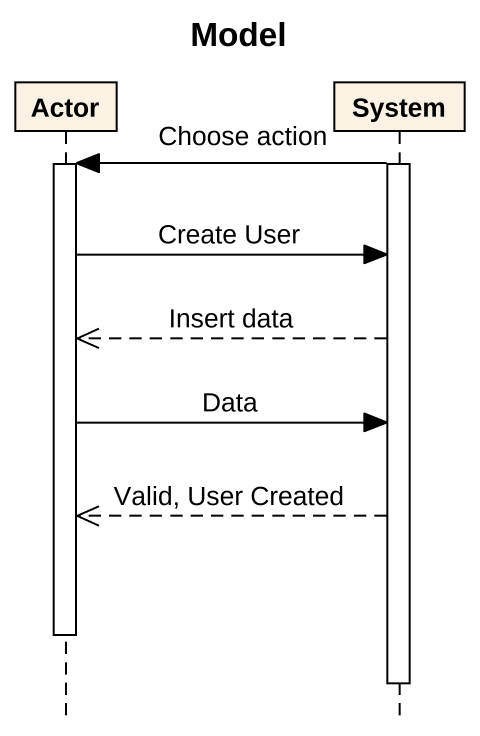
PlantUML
@startuml
title Model
hide footbox
participant "Actor" as Actor_
participant System

activate System
System -> Actor_ : Choose action
activate Actor_
Actor_ -> System : Create User
System -->> Actor_ : Insert data
Actor_ -> System : Data
System -->> Actor_ : Valid, User Created
deactivate Actor_
deactivate System
@enduml
